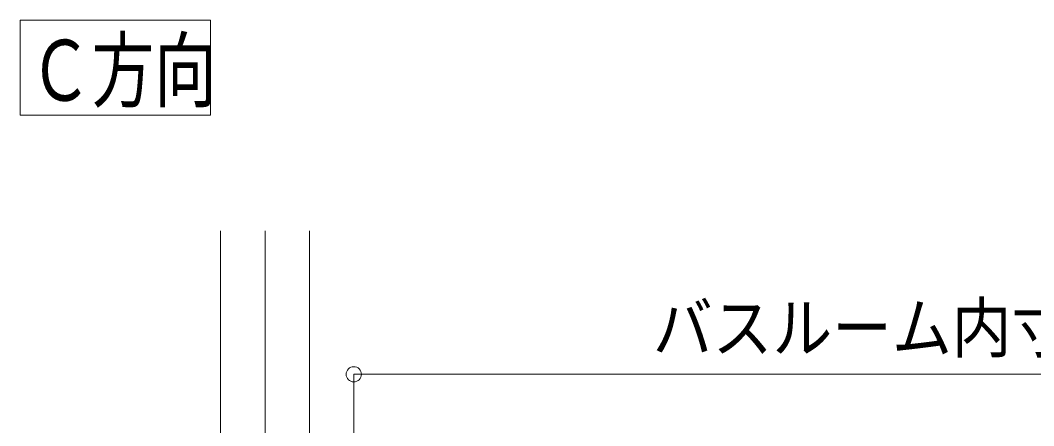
# Model space of a CAD drawing. Units: millimetres on the paper. Extents: x -305 to 305, y -152 to 152.
# Drawn here: x -261.08 to -221.11, y -17.72 to -1.71 of the extents above; entities that cross this region are included whole.
import ezdxf
from ezdxf.enums import TextEntityAlignment as Align

# ---------------------------------------------------------------- set-up
doc = ezdxf.new("R2010")
doc.units = ezdxf.units.MM
doc.linetypes.add('LONG_CHAIN', pattern=[21, 18, -1, 1, -1])
doc.layers.add('0-0_0', color=7, linetype='Continuous', lineweight=9)
doc.layers.add('0-1_VIEW0001', color=7, linetype='Continuous', lineweight=9)
doc.styles.add('ＭＳ ゴシック', font='')
doc.styles.get('ＭＳ ゴシック').set_extended_font_data('MS Gothic')

# ---------------------------------------------------------------- blocks, each defined once
blk = doc.blocks.new('_ORIGIN')
at = {"layer": '0-0_0'}
blk.add_line((0, 0), (-1, 0), dxfattribs=at)
blk.add_circle((0, 0), 0.5, dxfattribs=at)

msp = doc.modelspace()

# ---------------------------------------------------------------- linework, layer by layer
at = {"layer": '0-0_0'}
for p, q in [((-247.925, -21.914), (-247.925, -15.687)), ((-195.191, -15.687), (-247.325, -15.687))]:
    msp.add_line(p, q, dxfattribs=at)
at = {"layer": '0-1_VIEW0001'}
for p, q in [((-261.077, -5.461), (-261.077, -1.711)), ((-261.077, -1.711), (-253.577, -1.711)), ((-253.577, -5.461), (-253.577, -1.711)), ((-261.077, -5.461), (-253.577, -5.461)), ((-253.175, -10.018), (-253.175, -95.518)), ((-249.675, -10.018), (-249.675, -95.518))]:
    msp.add_line(p, q, dxfattribs=at)
at = {"layer": '0-1_VIEW0001', "linetype": 'LONG_CHAIN'}
msp.add_line((-251.425, -10.018), (-251.425, -105.851), dxfattribs=at)

# ---------------------------------------------------------------- block references
at = {"layer": '0-0_0', "xscale": 0.6, "yscale": 0.6, "rotation": 180}
msp.add_blockref('_ORIGIN', (-247.925, -15.687), dxfattribs=at)

# ---------------------------------------------------------------- texts
at = {"layer": '0-0_0', "style": 'ＭＳ ゴシック', "width": 0.9}
msp.add_text('バスルーム内寸\u3000１６００', height=1.921, dxfattribs=at).set_placement((-236.131, -15.387), align=Align.BOTTOM_LEFT)
at = {"layer": '0-1_VIEW0001', "style": 'ＭＳ ゴシック', "width": 0.75}
msp.add_text('Ｃ方向', height=2.405, dxfattribs=at).set_placement((-260.72, -5.61), align=Align.BOTTOM_LEFT)

doc.saveas('drawing.dxf')
